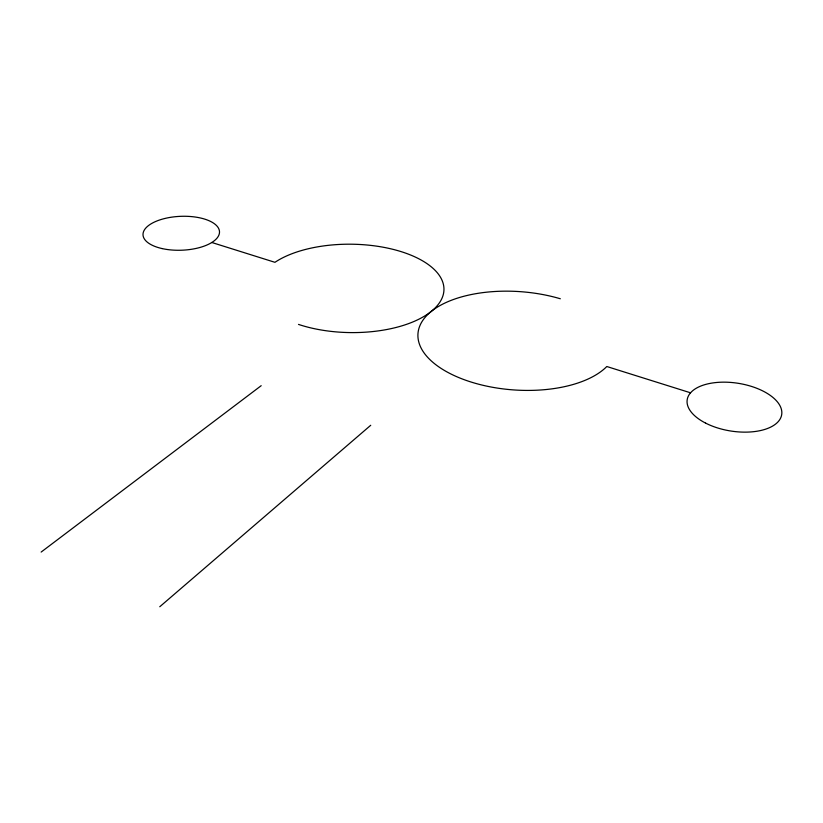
<?xml version="1.0" encoding="UTF-8"?>
<svg xmlns="http://www.w3.org/2000/svg" width="823" height="823" viewBox="0 0 823 823"><rect width="100%" height="100%" fill="white"/><g stroke="black" fill="none" stroke-linecap="round" stroke-linejoin="round"><path stroke-width="1.23" d="M159.765 606.746L370.731 425.275M41.15 552.068L261.189 385.689M211.789 242.487L274.944 262.311A92.978 44.185 0.7 0 1 404.144 252.61A92.978 44.185 0.7 0 1 427.507 314.18A92.978 44.185 0.7 0 1 298.502 324.406M690.548 392.808L606.798 366.513A99.274 49.246 4.1 0 1 474.645 383.106A99.274 49.246 4.1 0 1 427.651 314.623A99.274 49.246 4.1 0 1 560.319 298.759M162.121 248.577A38.28 16.954 -2.3 0 0 219.504 232.014A38.28 16.954 -2.3 0 0 162.131 219.196A38.28 16.954 -2.3 0 0 162.121 248.577M705.661 423.135A47.837 24.145 9 0 0 781.459 415.759A47.837 24.145 9 0 0 716.216 382.52A47.837 24.145 9 0 0 705.661 423.135"/></g></svg>
